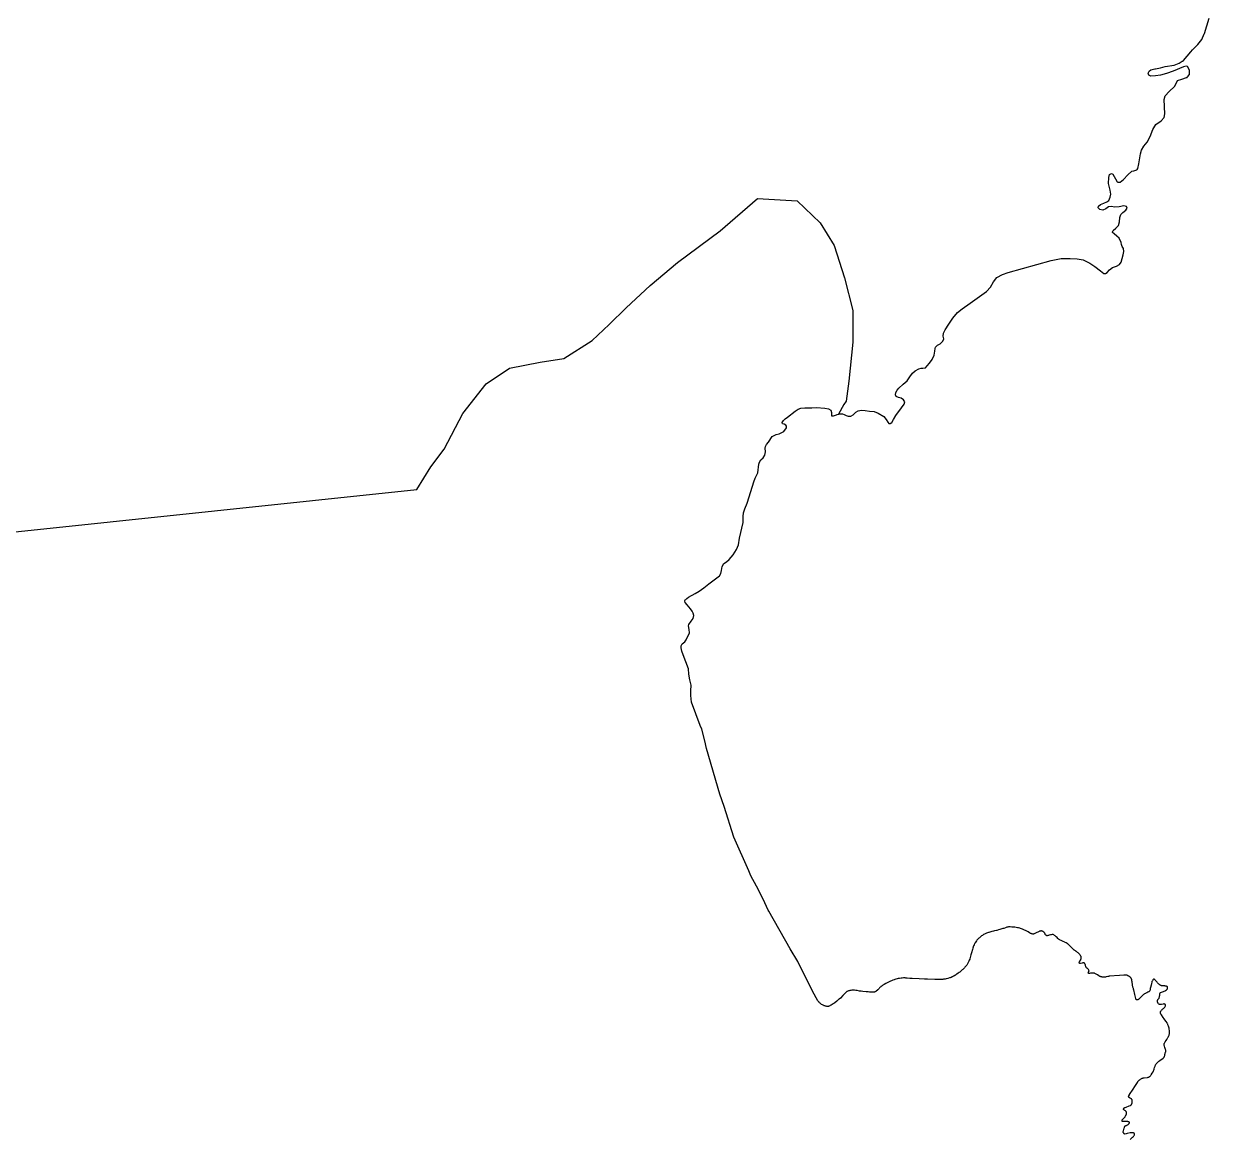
# Model space of a CAD drawing. Header units: millimetres. Extents: x 642261 to 742091, y 6812581 to 6930561.
# Drawn here: x 731480 to 732810, y 6887200 to 6888451 of the extents above; entities that cross this region are included whole.
import ezdxf

# ---------------------------------------------------------------- set-up
doc = ezdxf.new("R2010")
doc.units = ezdxf.units.MM
doc.layers.add('LimiteAreaMunicipio', color=10, linetype='Continuous')
doc.layers.add('LimiteRegional', color=10, linetype='Continuous')

# ---------------------------------------------------------------- blocks, each defined once
blk = doc.blocks.new('compartilhadora_AUTOCAD_OD_1_FMEBLOCK2')
at = {"layer": 'LimiteAreaMunicipio', "color": 7, "linetype": 'Continuous'}
blk.add_lwpolyline([(786.88245, -9294.1155), (2045.79835, -9161.6288), (2061.50405, -9136.0559), (2076.53375, -9116.5524), (2097.64375, -9076.214), (2123.64665, -9043.0942), (2149.79035, -9025.5095), (2184.26585, -9018.7874), (2210.85135, -9014.7001), (2242.50865, -8994.6139), (2261.54905, -8976.4176), (2280.90415, -8957.9207), (2307.69145, -8932.9889), (2338.51685, -8906.9792), (2386.20405, -8871.716), (2427.97875, -8835.47), (2472.68765, -8838.0004), (2498.46385, -8862.6017), (2514.05135, -8888.1778), (2525.54975, -8924.1168), (2535.18425, -8960.8645), (2535.12725, -8996.4486), (2530.64455, -9040.0848), (2527.41735, -9062.7277), (2525.07955, -9066.232), (2519.11115, -9076.9588), (2519.26155, -9076.9898), (2520.04415, -9076.7445), (2522.72815, -9076.7333), (2523.26125, -9076.9263), (2525.28905, -9077.6603), (2527.54115, -9078.4754), (2529.90115, -9079.5133), (2532.85715, -9079.2813), (2535.47015, -9077.7004), (2538.38415, -9075.0704), (2541.10815, -9073.5354), (2544.83215, -9072.7534), (2548.94515, -9073.1194), (2553.77115, -9073.8523), (2558.86815, -9074.3203), (2563.54815, -9076.0834), (2569.66215, -9079.8593), (2572.55915, -9083.0794), (2574.45115, -9086.0624), (2575.50815, -9087.7123), (2576.85015, -9087.7513), (2578.72215, -9086.4073), (2580.61515, -9083.2034), (2583.19215, -9078.8194), (2589.53115, -9070.2013), (2592.59915, -9065.9354), (2593.23415, -9063.1414), (2591.95815, -9061.1073), (2589.33615, -9059.3713), (2586.12315, -9058.4343), (2583.78315, -9057.4864), (2582.95315, -9055.5703), (2583.36415, -9052.7953), (2584.57715, -9050.3223), (2586.50715, -9047.8583), (2591.52515, -9043.3463), (2595.99805, -9039.6583), (2598.95615, -9035.3454), (2601.93415, -9031.1895), (2604.83025, -9028.3784), (2608.88315, -9026.3424), (2611.48715, -9025.6793), (2613.61515, -9025.6384), (2616.60015, -9025.0024), (2618.57215, -9022.8283), (2620.99915, -9019.9664), (2624.15515, -9016.0133), (2626.42515, -9011.0864), (2627.14515, -9006.6334), (2627.33615, -9003.5184), (2627.89115, -9001.9334), (2629.86215, -8999.7824), (2633.10715, -8998.2723), (2636.05315, -8995.3915), (2637.02615, -8992.4864), (2636.51915, -8989.5644), (2636.68815, -8986.4253), (2638.52415, -8982.4544), (2642.58315, -8976.1304), (2647.04915, -8969.4084), (2652.50815, -8963.2924), (2657.83215, -8959.0374), (2666.78015, -8952.5023), (2685.12415, -8939.4374), (2689.38815, -8934.8664), (2692.63915, -8928.6233), (2696.63625, -8923.8254), (2702.85815, -8920.5784), (2709.38405, -8918.3224), (2757.37815, -8904.7503), (2768.79415, -8902.6854), (2778.84215, -8902.7574), (2786.73605, -8902.8494), (2793.23415, -8903.9134), (2800.91015, -8907.8194), (2806.61215, -8911.7463), (2812.97715, -8916.6014), (2814.77915, -8918.0814), (2816.60415, -8919.5393), (2818.24215, -8919.5144), (2820.38915, -8918.1703), (2822.75325, -8915.4364), (2826.21815, -8912.5824), (2830.63315, -8911.0623), (2834.19715, -8909.4433), (2836.02215, -8906.7715), (2838.10725, -8898.6254), (2839.02515, -8894.7304), (2838.61115, -8891.4934), (2836.95415, -8889.0723), (2836.21515, -8886.7744), (2835.85915, -8884.4804), (2833.66415, -8879.8534), (2830.99715, -8877.4214), (2827.97015, -8875.0303), (2826.16915, -8873.4834), (2826.17815, -8872.6083), (2827.18215, -8871.0933), (2830.08115, -8868.7472), (2833.09915, -8865.7284), (2834.28815, -8861.5673), (2834.52115, -8856.6314), (2835.67915, -8853.3453), (2837.94825, -8851.0814), (2841.29715, -8848.5164), (2842.57915, -8846.1744), (2841.81415, -8844.3254), (2838.81515, -8843.5733), (2833.82315, -8844.5483), (2828.97215, -8844.8754), (2824.80215, -8844.4464), (2821.79315, -8844.6594), (2818.96515, -8846.8044), (2815.53715, -8848.3593), (2811.97615, -8847.6903), (2810.27015, -8845.7184), (2810.53715, -8843.8144), (2812.80015, -8842.0663), (2816.72315, -8840.3824), (2820.05915, -8838.9614), (2822.02715, -8837.5253), (2823.63715, -8833.9733), (2824.30215, -8830.6133), (2823.63315, -8826.0274), (2821.91715, -8818.6453), (2822.08315, -8811.6434), (2822.74515, -8808.5524), (2825.09515, -8807.1423), (2826.61115, -8808.1013), (2829.51915, -8813.2524), (2831.36715, -8816.7294), (2832.08015, -8817.1863), (2834.86815, -8816.8134), (2838.44515, -8814.0244), (2843.30815, -8808.6014), (2848.02015, -8804.6584), (2850.27005, -8804.1894), (2853.45415, -8803.1276), (2853.92005, -8802.9723), (2854.69725, -8801.6344), (2855.66205, -8796.3989), (2857.70315, -8785.3244), (2858.78315, -8780.9804), (2861.52615, -8776.4743), (2865.16515, -8772.2924), (2868.46715, -8765.9514), (2871.38315, -8757.9894), (2875.03515, -8752.5054), (2880.96615, -8748.1684), (2884.37615, -8744.3884), (2885.04615, -8740.5343), (2884.09915, -8724.2683), (2885.35615, -8720.1953), (2889.81115, -8715.3474), (2895.79915, -8709.8864), (2897.91115, -8705.6874), (2899.11015, -8702.8254), (2904.19815, -8701.6663), (2909.37065, -8699.7395), (2910.06115, -8699.4822), (2910.44935, -8698.9997), (2912.74715, -8696.1424), (2912.70915, -8691.4274), (2910.28115, -8687.4504), (2908.80615, -8686.7614), (2905.92315, -8687.5394), (2894.37115, -8692.4034), (2886.66115, -8695.1293), (2880.17215, -8697.0153), (2874.39215, -8697.8523), (2869.42415, -8698.2054), (2866.98915, -8697.0343), (2866.34115, -8694.6705), (2867.28415, -8692.6144), (2869.34415, -8691.1094), (2873.62625, -8689.9635), (2874.43415, -8689.7474), (2880.08325, -8688.6843), (2885.32915, -8687.4144), (2895.41015, -8685.7673), (2901.00415, -8683.6254), (2904.50755, -8681.3537), (2904.71665, -8681.2182), (2905.84515, -8680.4864), (2914.00245, -8670.9687), (2916.06475, -8668.5625), (2916.95025, -8667.5293), (2921.94515, -8662.7294), (2926.50115, -8657.0704), (2929.22315, -8650.5404), (2929.29905, -8650.3015), (2934.82915, -8632.9224)], dxfattribs=at)

msp = doc.modelspace()

# ---------------------------------------------------------------- linework, layer by layer
at = {"layer": 'LimiteRegional', "color": 7, "linetype": 'Continuous'}
msp.add_lwpolyline([(732721.3629, 6887199.618), (732724.218, 6887202.273), (732724.496, 6887202.5511), (732725.01, 6887203.1511), (732725.474, 6887203.7921), (732725.757, 6887204.234), (732726.2871, 6887205.1671), (732726.37, 6887205.4696), (732726.3621, 6887205.8161), (732726.307, 6887206.0261), (732726.1561, 6887206.3261), (732726.05, 6887206.4631), (732725.761, 6887206.759), (732725.6111, 6887206.888), (732725.38, 6887207.0551), (732725.017, 6887207.245), (732724.631, 6887207.3511), (732724.429, 6887207.3711), (732723.506, 6887207.375), (732723.0421, 6887207.352), (732722.3481, 6887207.286), (732721.3189, 6887207.117), (732717.8899, 6887206.36), (732717.043, 6887206.2), (732715.344, 6887205.9471), (732715.091, 6887205.953), (732714.966, 6887205.986), (732714.779, 6887206.079), (732714.518, 6887206.299), (732714.3849, 6887206.465), (732714.158, 6887206.8371), (732713.838, 6887207.4151), (732713.714, 6887207.709), (732713.634, 6887208.009), (732713.615, 6887208.1631), (732713.618, 6887208.5511), (732713.6501, 6887208.8121), (732713.771, 6887209.3251), (732714.8331, 6887212.6511), (732714.983, 6887213.2522), (732715.172, 6887214.0581), (732715.3446, 6887214.5101), (732715.5191, 6887214.7752), (732715.6971, 6887214.9481), (732715.831, 6887215.0471), (732716.13, 6887215.2131), (732716.638, 6887215.404), (732717.365, 6887215.6161), (732717.724, 6887215.731), (732718.229, 6887215.949), (732718.455, 6887216.0891), (732719.075, 6887216.5621), (732719.372, 6887216.8132), (732719.8021, 6887217.206), (732720.4029, 6887217.83), (732720.4901, 6887217.9451), (732720.631, 6887218.2311), (732720.6961, 6887218.471), (732720.7111, 6887218.7721), (732720.6116, 6887219.0866), (732720.461, 6887219.2411), (732720.233, 6887219.375), (732719.7669, 6887219.584), (732719.2901, 6887219.724), (732718.967, 6887219.7851), (732718.311, 6887219.844), (732716.5372, 6887219.892), (732715.649, 6887219.898), (732713.471, 6887219.8231), (732713.173, 6887219.84), (732713.0271, 6887219.8671), (732712.813, 6887219.944), (732712.607, 6887220.073), (732712.5071, 6887220.161), (732712.418, 6887220.2651), (732712.3089, 6887220.492), (732712.276, 6887220.7331), (732712.287, 6887220.8952), (732712.359, 6887221.2002), (732712.556, 6887221.724), (732712.683, 6887221.981), (732712.923, 6887222.345), (732713.153, 6887222.6181), (732713.633, 6887223.125), (732714.6161, 6887224.0831), (732715.082, 6887224.593), (732715.676, 6887225.3221), (732715.957, 6887225.6931), (732716.3569, 6887226.27), (732716.729, 6887226.8832), (732716.903, 6887227.209), (732717.025, 6887227.48), (732717.091, 6887227.664), (732717.19, 6887228.0381), (732717.267, 6887228.61), (732717.2819, 6887228.993), (732717.253, 6887229.7481), (732717.1941, 6887230.255), (732717.1411, 6887230.5061), (732717.017, 6887230.876), (732716.8241, 6887231.2311), (732716.696, 6887231.4011), (732716.519, 6887231.586), (732716.3941, 6887231.6921), (732716.133, 6887231.871), (732715.3111, 6887232.301), (732714.9219, 6887232.559), (732714.428, 6887232.983), (732714.2, 6887233.209), (732713.89, 6887233.6066), (732713.8626, 6887233.8241), (732713.982, 6887234.1459), (732714.283, 6887234.6011), (732714.4461, 6887234.8141), (732714.715, 6887235.1021), (732715.027, 6887235.3361), (732715.2042, 6887235.4281), (732715.4681, 6887235.5371), (732716.001, 6887235.7221), (732717.0741, 6887236.0421), (732717.6021, 6887236.227), (732719.512, 6887236.9951), (732720.458, 6887237.407), (732721.866, 6887238.091), (732722.29, 6887238.36), (732722.48, 6887238.5201), (732722.736, 6887238.7951), (732722.959, 6887239.115), (732723.057, 6887239.292), (732723.248, 6887239.7141), (732723.35, 6887239.997), (732723.5, 6887240.5651), (732723.5521, 6887240.8501), (732723.6161, 6887241.4202), (732723.6412, 6887241.991), (732723.623, 6887243.1272), (732723.6, 6887243.9481), (732723.5251, 6887244.355), (732723.421, 6887244.6191), (732723.348, 6887244.748), (732723.209, 6887244.936), (732722.985, 6887245.174), (732722.833, 6887245.3121), (732722.5209, 6887245.5482), (732722.042, 6887245.834), (732721.391, 6887246.1702), (732721.065, 6887246.355), (732720.7111, 6887246.5412), (732720.231, 6887246.785), (732720.002, 6887246.941), (732719.8245, 6887247.1411), (732719.687, 6887247.4511), (732719.659, 6887247.589), (732719.641, 6887247.8761), (732719.672, 6887248.1662), (732719.7789, 6887248.5271), (732719.857, 6887248.6861), (732720.509, 6887249.8041), (732720.85, 6887250.3571), (732724.651, 6887256.384), (732726.563, 6887259.384), (732729.483, 6887263.8611), (732729.9069, 6887264.4461), (732730.2111, 6887264.82), (732730.857, 6887265.5431), (732731.495, 6887266.1661), (732731.9471, 6887266.546), (732732.2591, 6887266.7881), (732732.913, 6887267.2532), (732733.803, 6887267.8401), (732734.2581, 6887268.1101), (732734.9611, 6887268.457), (732735.446, 6887268.636), (732735.6941, 6887268.7049), (732736.075, 6887268.7821), (732737.2781, 6887268.9501), (732740.422, 6887269.3661), (732741.043, 6887269.4771), (732741.452, 6887269.5771), (732742.263, 6887269.834), (732742.4561, 6887269.9101), (732742.826, 6887270.091), (732743.173, 6887270.3101), (732743.3921, 6887270.4771), (732743.8, 6887270.8581), (732744.1041, 6887271.1921), (732744.67, 6887271.8731), (732745.1892, 6887272.574), (732745.515, 6887273.0551), (732746.1341, 6887274.051), (732747.115, 6887275.7532), (732747.563, 6887276.618), (732747.965, 6887277.507), (732748.145, 6887277.962), (732748.2681, 6887278.32), (732748.473, 6887279.047), (732748.829, 6887280.516), (732749.041, 6887281.2401), (732749.332, 6887282.0591), (732749.494, 6887282.462), (732749.7691, 6887283.058), (732749.926, 6887283.3571), (732750.268, 6887283.9331), (732750.643, 6887284.4861), (732750.909, 6887284.844), (732751.475, 6887285.542), (732752.3219, 6887286.4932), (732752.768, 6887286.9391), (732753.24, 6887287.3561), (732753.489, 6887287.5522), (732754.593, 6887288.353), (732756.082, 6887289.389), (732756.822, 6887289.916), (732758.311, 6887291.026), (732759.04, 6887291.6191), (732759.205, 6887291.7721), (732759.4941, 6887292.116), (732759.728, 6887292.5011), (732759.855, 6887292.7741), (732759.926, 6887292.9611), (732760.0349, 6887293.3441), (732760.139, 6887293.9291), (732760.2371, 6887294.7121), (732760.298, 6887295.0991), (732760.4289, 6887295.6281), (732760.545, 6887295.981), (732760.819, 6887296.687), (732761.191, 6887297.628), (732761.345, 6887298.0971), (732761.457, 6887298.5641), (732761.492, 6887298.797), (732761.5111, 6887299.26), (732761.491, 6887299.491), (732761.4181, 6887299.8351), (732761.098, 6887300.864), (732760.404, 6887302.9191), (732759.896, 6887304.4341), (732759.661, 6887305.2571), (732759.581, 6887305.6841), (732759.54, 6887306.1111), (732759.5371, 6887306.3231), (732759.574, 6887306.7401), (732759.616, 6887306.943), (732759.713, 6887307.239), (732759.8951, 6887307.6631), (732760.302, 6887308.4901), (732760.7509, 6887309.296), (732761.712, 6887310.8801), (732762.408, 6887311.9652), (732763.3511, 6887313.3981), (732763.804, 6887314.1361), (732764.042, 6887314.5591), (732764.4679, 6887315.427), (732764.828, 6887316.3199), (732765.032, 6887316.929), (732765.152, 6887317.34), (732765.3571, 6887318.175), (732765.435, 6887318.59), (732765.531, 6887319.4281), (732765.556, 6887320.2721), (732765.537, 6887320.8331), (732765.4319, 6887321.9482), (732765.172, 6887323.644), (732765.012, 6887324.487), (732764.725, 6887325.7461), (732764.374, 6887326.9991), (732764.1709, 6887327.6221), (732763.8571, 6887328.508), (732763.687, 6887328.942), (732763.4021, 6887329.575), (732763.0661, 6887330.182), (732762.875, 6887330.4731), (732761.7541, 6887332.0271), (732760.2311, 6887334.0661), (732759.4769, 6887335.093), (732758.437, 6887336.555), (732756.3981, 6887339.5111), (732755.98, 6887340.2011), (732755.7931, 6887340.577), (732755.558, 6887341.1643), (732755.397, 6887341.761), (732755.351, 6887342.0571), (732755.333, 6887342.4441), (732755.344, 6887342.6331), (732755.388, 6887342.9071), (732755.521, 6887343.2951), (732755.679, 6887343.5941), (732755.799, 6887343.787), (732756.07, 6887344.162), (732756.537, 6887344.7001), (732756.8751, 6887345.0441), (732757.5781, 6887345.7111), (732757.796, 6887345.9011), (732758.25, 6887346.246), (732758.8651, 6887346.6851), (732759.161, 6887346.9182), (732759.575, 6887347.3141), (732759.7101, 6887347.4761), (732759.944, 6887347.8201), (732760.145, 6887348.183), (732760.512, 6887348.9331), (732760.956, 6887349.808), (732761.065, 6887350.111), (732761.101, 6887350.26), (732761.123, 6887350.552), (732761.103, 6887350.693), (732761.028, 6887350.8952), (732760.9065, 6887351.0666), (732760.7111, 6887351.2441), (732760.424, 6887351.409), (732759.7811, 6887351.6521), (732759.455, 6887351.7531), (732759.292, 6887351.78), (732759.052, 6887351.763), (732758.254, 6887351.524), (732756.384, 6887351.0291), (732756.151, 6887350.9881), (732755.6779, 6887350.973), (732755.2, 6887351.0351), (732754.881, 6887351.1081), (732754.248, 6887351.306), (732753.869, 6887351.459), (732753.691, 6887351.5512), (732753.44, 6887351.713), (732753.2131, 6887351.914), (732753.109, 6887352.032), (732752.7951, 6887352.4851), (732752.626, 6887352.7961), (732752.325, 6887353.4491), (732752.117, 6887353.9491), (732752.0311, 6887354.2001), (732751.937, 6887354.5791), (732751.913, 6887354.7789), (732751.928, 6887355.1871), (732752.012, 6887355.599), (732752.097, 6887355.8731), (732752.3111, 6887356.4111), (732752.478, 6887356.722), (732752.611, 6887356.915), (732752.909, 6887357.276), (732753.5451, 6887357.956), (732753.827, 6887358.313), (732754.0489, 6887358.704), (732754.128, 6887358.918), (732754.3541, 6887359.771), (732754.474, 6887360.3451), (732754.643, 6887361.505), (732754.711, 6887362.5071), (732754.785, 6887363.058), (732754.837, 6887363.3302), (732754.94, 6887363.735), (732755.08, 6887364.1361), (732755.167, 6887364.336), (732755.3425, 6887364.575), (732755.536, 6887364.7011), (732757.524, 6887365.435), (732760.674, 6887366.666), (732761.228, 6887366.902), (732761.4949, 6887367.0352), (732761.886, 6887367.265), (732762.268, 6887367.5441), (732762.457, 6887367.707), (732762.635, 6887367.889), (732762.7381, 6887368.0161), (732762.9151, 6887368.285), (732763.117, 6887368.7139), (732763.2191, 6887369.009), (732763.378, 6887369.5981), (732763.459, 6887370.0331), (732763.4711, 6887370.263), (732763.4371, 6887370.5456), (732763.301, 6887370.8616), (732763.139, 6887371.048), (732762.819, 6887371.292), (732762.603, 6887371.423), (732762.167, 6887371.617), (732761.946, 6887371.6871), (732761.5, 6887371.784), (732761.048, 6887371.8431), (732760.438, 6887371.898), (732760.1301, 6887371.9311), (732759.8021, 6887371.9611), (732759.1431, 6887371.981), (732758.264, 6887371.9822), (732757.826, 6887371.9991), (732757.1731, 6887372.0781), (732756.61, 6887372.2091), (732756.334, 6887372.295), (732755.9309, 6887372.4541), (732755.542, 6887372.6571), (732755.353, 6887372.777), (732755.01, 6887373.016), (732754.358, 6887373.514), (732753.742, 6887374.035), (732753.3451, 6887374.3951), (732752.569, 6887375.145), (732752.231, 6887375.491), (732751.583, 6887376.2011), (732750.308, 6887377.646), (732749.6301, 6887378.3611), (732748.917, 6887379.0611), (732748.5421, 6887379.3591), (732748.2951, 6887379.504), (732748.174, 6887379.554), (732747.996, 6887379.595), (732747.782, 6887379.5781), (732747.593, 6887379.4966), (732747.36, 6887379.3271), (732747.223, 6887379.1941), (732746.9591, 6887378.8751), (732746.712, 6887378.51), (732746.289, 6887377.7631), (732746.129, 6887377.441), (732745.861, 6887376.7971), (732745.645, 6887376.1531), (732745.298, 6887374.8421), (732744.8601, 6887372.9061), (732744.317, 6887370.318), (732744.0251, 6887369.0262), (732743.733, 6887367.6562), (732743.53, 6887366.9881), (732743.338, 6887366.5601), (732743.218, 6887366.353), (732743.005, 6887366.0522), (732742.83, 6887365.8581), (732742.706, 6887365.743), (732742.442, 6887365.5411), (732742.019, 6887365.2901), (732741.428, 6887365.0001), (732741.133, 6887364.8511), (732740.233, 6887364.4), (732739.03, 6887363.813), (732738.44, 6887363.494), (732737.5041, 6887362.9441), (732737.045, 6887362.6561), (732736.377, 6887362.195), (732735.744, 6887361.6892), (732735.4451, 6887361.415), (732732.525, 6887358.5181), (732730.883, 6887356.9281), (732730.7631, 6887356.8211), (732730.486, 6887356.6239), (732730.255, 6887356.4951), (732729.8839, 6887356.341), (732729.501, 6887356.249), (732729.3119, 6887356.2301), (732729.0075, 6887356.2466), (732728.78, 6887356.304), (732728.551, 6887356.4251), (732728.4221, 6887356.525), (732728.1789, 6887356.754), (732728.0159, 6887356.9491), (732727.8079, 6887357.2701), (732727.655, 6887357.615), (732727.6021, 6887357.794), (732726.8641, 6887360.9361), (732726.5191, 6887362.511), (732725.475, 6887367.497), (732725.342, 6887368.0501), (732725.021, 6887369.14), (732724.554, 6887370.585), (732724.337, 6887371.3121), (732724.151, 6887372.046), (732724.074, 6887372.417), (732723.9959, 6887372.8742), (732723.8741, 6887373.794), (732723.6959, 6887375.643), (732723.5929, 6887376.566), (732723.4241, 6887377.872), (732723.317, 6887378.5221), (732723.176, 6887379.17), (732723.089, 6887379.493), (732722.925, 6887379.924), (732722.7819, 6887380.19), (732722.673, 6887380.3591), (732722.427, 6887380.6779), (732722.22, 6887380.904), (732721.76, 6887381.326), (732721.2561, 6887381.722), (732720.195, 6887382.4901), (732719.7571, 6887382.825), (732719.174, 6887383.272), (732718.88, 6887383.4811), (732718.431, 6887383.7541), (732718.2009, 6887383.8661), (732717.888, 6887383.9851), (732717.729, 6887384.0291), (732717.485, 6887384.0721), (732717.1071, 6887384.0821), (732714.354, 6887383.895), (732709.5293, 6887383.5694), (732698.024, 6887382.793), (732697.492, 6887382.7361), (732697.14, 6887382.6781), (732696.44, 6887382.5281), (732694.355, 6887381.9941), (732693.657, 6887381.861), (732693.307, 6887381.816), (732692.8, 6887381.775), (732692.461, 6887381.7621), (732691.778, 6887381.766), (732690.75, 6887381.843), (732690.0639, 6887381.938), (732689.608, 6887382.02), (732688.702, 6887382.22), (732688.177, 6887382.3771), (732687.923, 6887382.474), (732687.551, 6887382.647), (732687.13, 6887382.879), (732686.321, 6887383.383), (732684.744, 6887384.446), (732683.921, 6887384.941), (732682.483, 6887385.725), (732681.7429, 6887386.0492), (732681.2349, 6887386.21), (732680.976, 6887386.269), (732680.58, 6887386.326), (732680.229, 6887386.347), (732679.527, 6887386.332), (732678.122, 6887386.2001), (732677.4199, 6887386.1561), (732676.78, 6887386.107), (732675.927, 6887386.027), (732675.5, 6887386.022), (732675.073, 6887386.066), (732674.86, 6887386.1121), (732674.54, 6887386.218), (732674.4335, 6887386.3201), (732674.389, 6887386.4959), (732674.422, 6887386.713), (732674.551, 6887387.141), (732674.628, 6887387.3289), (732674.824, 6887387.703), (732675.101, 6887388.2001), (732675.212, 6887388.4481), (732675.2925, 6887388.76), (732675.299, 6887388.9901), (732675.223, 6887389.3271), (732675.075, 6887389.666), (732674.684, 6887390.3421), (732674.437, 6887390.7251), (732674.306, 6887390.9009), (732674.092, 6887391.153), (732673.92, 6887391.317), (732673.529, 6887391.586), (732673.25, 6887391.742), (732672.879, 6887391.9541), (732672.703, 6887392.072), (732672.458, 6887392.2751), (732672.349, 6887392.3921), (732672.086, 6887392.7591), (732671.94, 6887393.019), (732671.69, 6887393.56), (732671.583, 6887393.8541), (732671.445, 6887394.461), (732671.311, 6887395.2891), (732671.218, 6887395.701), (732671.081, 6887396.106), (732670.9881, 6887396.305), (732670.743, 6887396.7421), (732670.603, 6887396.956), (732670.372, 6887397.2582), (732670.1169, 6887397.5201), (732669.98, 6887397.631), (732669.687, 6887397.8012), (732669.532, 6887397.8561), (732669.287, 6887397.896), (732669.112, 6887397.896), (732668.757, 6887397.86), (732668.402, 6887397.7891), (732667.698, 6887397.607), (732665.882, 6887397.083), (732665.509, 6887397.0141), (732665.319, 6887397.006), (732665.034, 6887397.05), (732664.7986, 6887397.1575), (732664.5685, 6887397.3436), (732664.395, 6887397.584), (732664.3201, 6887397.851), (732664.351, 6887398.1771), (732664.612, 6887398.8941), (732664.771, 6887399.2521), (732665.042, 6887399.779), (732665.945, 6887401.237), (732666.2761, 6887401.929), (732666.407, 6887402.282), (732666.554, 6887402.815), (732666.605, 6887403.134), (732666.619, 6887403.351), (732666.603, 6887403.7901), (732666.574, 6887404.0112), (732666.475, 6887404.455), (732666.326, 6887404.895), (732666.199, 6887405.1851), (732665.887, 6887405.7491), (732665.541, 6887406.269), (732665.306, 6887406.598), (732664.822, 6887407.218), (732664.572, 6887407.5111), (732664.056, 6887408.0691), (732663.516, 6887408.595), (732663.14, 6887408.9331), (732662.3479, 6887409.587), (732661.937, 6887409.8941), (732661.087, 6887410.463), (732660.7455, 6887410.6807), (732659.9411, 6887411.193), (732659.385, 6887411.576), (732658.851, 6887411.9891), (732658.596, 6887412.2111), (732657.574, 6887413.1561), (732655.561, 6887415.0781), (732654.382, 6887416.267), (732652.8221, 6887417.8691), (732652.0109, 6887418.6451), (732651.606, 6887418.9931), (732651.325, 6887419.2091), (732650.74, 6887419.6111), (732649.823, 6887420.1549), (732647.928, 6887421.147), (732647.372, 6887421.4251), (732646.2311, 6887421.9231), (732643.92, 6887422.848), (732642.8, 6887423.366), (732642.502, 6887423.5272), (732641.934, 6887423.886), (732641.399, 6887424.287), (732641.0561, 6887424.574), (732640.397, 6887425.183), (732639.4409, 6887426.154), (732638.582, 6887427.03), (732638.1361, 6887427.4591), (732637.434, 6887428.074), (732636.675, 6887428.641), (732636.2691, 6887428.9012), (732635.6211, 6887429.253), (732635.102, 6887429.4731), (732634.843, 6887429.5521), (732634.454, 6887429.6281), (732634.0639, 6887429.642), (732633.87, 6887429.6231), (732632.7911, 6887429.436), (732632.0721, 6887429.282), (732630.633, 6887428.9401), (732629.891, 6887428.7111), (732628.9171, 6887428.38), (732628.431, 6887428.2691), (732628.199, 6887428.258), (732628.0481, 6887428.279), (732627.7511, 6887428.377), (732627.606, 6887428.451), (732627.322, 6887428.6391), (732627.0461, 6887428.8671), (732626.519, 6887429.3792), (732626.345, 6887429.5911), (732626.252, 6887429.7411), (732626.1111, 6887430.0571), (732626.0051, 6887430.384), (732625.87, 6887430.8182), (732625.788, 6887431.0271), (732625.625, 6887431.321), (732625.518, 6887431.457), (732625.084, 6887431.9121), (732624.86, 6887432.126), (732624.5101, 6887432.4281), (732623.9511, 6887432.833), (732623.3401, 6887433.1771), (732623.0121, 6887433.3241), (732622.583, 6887433.4771), (732622.365, 6887433.5361), (732622.034, 6887433.6031), (732621.5399, 6887433.643), (732621.055, 6887433.6031), (732620.819, 6887433.5491), (732619.8871, 6887433.259), (732619.426, 6887433.0881), (732618.749, 6887432.791), (732616.0839, 6887431.4591), (732614.5371, 6887430.7261), (732613.756, 6887430.3861), (732613.335, 6887430.245), (732613.043, 6887430.1851), (732612.845, 6887430.158), (732612.4421, 6887430.138), (732612.1351, 6887430.148), (732611.517, 6887430.229), (732610.905, 6887430.38), (732610.507, 6887430.515), (732610.248, 6887430.6171), (732609.7521, 6887430.8471), (732609.3261, 6887431.079), (732608.51, 6887431.5861), (732606.92, 6887432.6441), (732606.094, 6887433.1151), (732604.034, 6887434.1471), (732602.9931, 6887434.644), (732601.401, 6887435.3431), (732600.817, 6887435.577), (732599.644, 6887436.0091), (732598.459, 6887436.397), (732597.6601, 6887436.6331), (732596.0351, 6887437.0551), (732595.209, 6887437.2391), (732593.554, 6887437.5411), (732591.896, 6887437.765), (732590.789, 6887437.878), (732588.5721, 6887438.0371), (732586.992, 6887438.11), (732586.198, 6887438.1191), (732585.405, 6887438.0921), (732585.0444, 6887438.0647), (732584.226, 6887437.959), (732583.837, 6887437.884), (732583.258, 6887437.7371), (732581.683, 6887437.24), (732579.613, 6887436.5481), (732578.5741, 6887436.2151), (732575.422, 6887435.2411), (732573.838, 6887434.778), (732571.94, 6887434.288), (732571.4984, 6887434.1845), (732569.395, 6887433.6911), (732568.126, 6887433.3801), (732566.434, 6887432.933), (732563.066, 6887431.9823), (732562.502, 6887431.811), (732561.393, 6887431.424), (732560.302, 6887430.988), (732559.581, 6887430.675), (732558.1449, 6887430.009), (732557.064, 6887429.46), (732556.538, 6887429.168), (732555.765, 6887428.708), (732554.6421, 6887427.967), (732554.097, 6887427.573), (732553.034, 6887426.736), (732552.2611, 6887426.0641), (732551.757, 6887425.5952), (732550.771, 6887424.604), (732549.953, 6887423.7031), (732549.561, 6887423.245), (732548.998, 6887422.5461), (732548.21, 6887421.471), (732547.497, 6887420.3591), (732547.1701, 6887419.7891), (732546.768, 6887419.011), (732546.582, 6887418.6151), (732546.321, 6887418.0121), (732545.9751, 6887417.0831), (732545.8866, 6887416.8136), (732545.109, 6887414.4449), (732544.557, 6887412.6822), (732543.499, 6887409.143), (732542.882, 6887406.9231), (732542.078, 6887403.9581), (732541.647, 6887402.481), (732541.46, 6887401.91), (732541.024, 6887400.794), (732540.52, 6887399.705), (732540.155, 6887398.99), (732539.378, 6887397.575), (732538.507, 6887396.125), (732538.045, 6887395.424), (732537.313, 6887394.401), (732536.528, 6887393.4101), (732536.114, 6887392.9261), (732535.648, 6887392.4091), (732534.692, 6887391.4139), (732533.704, 6887390.459), (732533.029, 6887389.8401), (732531.64, 6887388.625), (732530.319, 6887387.5209), (732529.653, 6887386.984), (732528.642, 6887386.1999), (732527.088, 6887385.073), (732526.018, 6887384.357), (732525.471, 6887384.01), (732524.632, 6887383.504), (732523.827, 6887383.0531), (732523.284, 6887382.77), (732522.187, 6887382.248), (732521.632, 6887382.0061), (732520.509, 6887381.5601), (732519.368, 6887381.159), (732518.597, 6887380.914), (732517.0311, 6887380.4711), (732514.894, 6887379.9461), (732513.823, 6887379.719), (732512.212, 6887379.4422), (732511.132, 6887379.31), (732510.59, 6887379.263), (732509.774, 6887379.2169), (732506.426, 6887379.131), (732504.752, 6887379.1231), (732502.242, 6887379.1701), (732493.99, 6887379.4781), (732490.7849, 6887379.6177), (732484.7361, 6887379.8811), (732476.8659, 6887380.2281), (732476.0642, 6887380.2721), (732474.462, 6887380.4031), (732471.261, 6887380.721), (732469.66, 6887380.8461), (732468.886, 6887380.8811), (732468.37, 6887380.8901), (732467.336, 6887380.878), (732465.7851, 6887380.79), (732464.751, 6887380.6931), (732462.683, 6887380.423), (732461.824, 6887380.279), (732461.257, 6887380.1681), (732460.1331, 6887379.911), (732458.469, 6887379.4491), (732457.368, 6887379.097), (732456.6371, 6887378.846), (732455.174, 6887378.3111), (732453.5701, 6887377.6761), (732452.5171, 6887377.23), (732450.447, 6887376.283), (732449.429, 6887375.7821), (732447.4251, 6887374.726), (732445.461, 6887373.596), (732444.1721, 6887372.802), (732443.3211, 6887372.255), (732441.8944, 6887371.292), (732441.637, 6887371.118), (732441.161, 6887370.744), (732440.869, 6887370.4721), (732440.326, 6887369.884), (732439.817, 6887369.261), (732439.141, 6887368.42), (732438.785, 6887368.0111), (732438.204, 6887367.4341), (732437.885, 6887367.168), (732436.685, 6887366.2491), (732436.065, 6887365.8252), (732435.426, 6887365.459), (732435.1, 6887365.305), (732434.655, 6887365.1381), (732434.429, 6887365.0721), (732434.083, 6887364.999), (732433.553, 6887364.954), (732432.6191, 6887364.956), (732430.75, 6887365.0099), (732428.88, 6887365.1182), (732427.633, 6887365.2121), (732425.145, 6887365.4311), (732421.569, 6887365.765), (732419.783, 6887365.948), (732419.105, 6887366.0291), (732417.752, 6887366.2311), (732415.0561, 6887366.6951), (732413.706, 6887366.901), (732412.366, 6887367.0431), (732411.692, 6887367.084), (732410.678, 6887367.109), (732409.662, 6887367.0891), (732409.1541, 6887367.0621), (732408.14, 6887366.974), (732407.634, 6887366.912), (732406.878, 6887366.798), (732406.223, 6887366.6621), (732405.899, 6887366.5771), (732405.42, 6887366.4271), (732404.719, 6887366.152), (732404.042, 6887365.8171), (732403.715, 6887365.6271), (732403.087, 6887365.204), (732402.786, 6887364.9701), (732402.355, 6887364.5911), (732401.982, 6887364.223), (732401.283, 6887363.4631), (732399.953, 6887361.922), (732399.251, 6887361.185), (732396.387, 6887358.4212), (732394.921, 6887357.069), (732394.397, 6887356.605), (732393.33, 6887355.706), (732392.243, 6887354.832), (732390.027, 6887353.1111), (732388.861, 6887352.248), (732388.265, 6887351.836), (732387.356, 6887351.246), (732385.958, 6887350.424), (732385.003, 6887349.921), (732384.518, 6887349.6831), (732383.782, 6887349.3439), (732383.285, 6887349.162), (732382.941, 6887349.075), (732382.708, 6887349.0309), (732382.232, 6887348.977), (732381.871, 6887348.9621), (732381.1401, 6887348.996), (732380.411, 6887349.102), (732379.932, 6887349.207), (732379.617, 6887349.29), (732379.007, 6887349.483), (732378.163, 6887349.7989), (732377.75, 6887349.9731), (732377.141, 6887350.255), (732376.25, 6887350.733), (732375.387, 6887351.291), (732374.965, 6887351.6019), (732373.721, 6887352.5821), (732373.13, 6887353.0861), (732372.573, 6887353.613), (732372.31, 6887353.888), (732371.819, 6887354.4659), (732371.594, 6887354.7721), (732371.285, 6887355.256), (732364.937, 6887366.278), (732348.527, 6887399.2351), (732340.018, 6887413.431), (732316.215, 6887455.665), (732315.57, 6887456.809), (732309.72, 6887469.1741), (732302.468, 6887483.979), (732296.0721, 6887495.365), (732293.5996, 6887500.9832), (732276.898, 6887538.9353), (732266.1991, 6887573.2391), (732261.168, 6887586.9361), (732246.235, 6887638.2381), (732244.411, 6887646.913), (732240.8681, 6887659.734), (732239.016, 6887664.0171), (732229.3921, 6887690.2731), (732228.581, 6887697.675), (732228.8179, 6887702.9131), (732228.8872, 6887709.094), (732227.436, 6887715.2511), (732226.48, 6887721.6701), (732226.097, 6887727.365), (732220.0448, 6887743.2934), (732218.568, 6887747.18), (732217.764, 6887751.1781), (732217.856, 6887753.461), (732218.152, 6887754.243), (732218.886, 6887755.7091), (732220.4991, 6887756.7049), (732222.079, 6887757.6802), (732223.533, 6887759.922), (732224.501, 6887762.6411), (732226.049, 6887765.3071), (732227.106, 6887767.958), (732226.8552, 6887771.5231), (732226.096, 6887775.587), (732226.25, 6887777.4221), (732229.0601, 6887781.1231), (732231.237, 6887784.095), (732232.078, 6887787.4651), (732231.438, 6887790.139), (732230.008, 6887792.1071), (732228.319, 6887794.8852), (732224.6631, 6887799.4371), (732222.4141, 6887802.043), (732222.0851, 6887803.5327), (732222.052, 6887803.6831), (732222.1005, 6887803.9854), (732222.2415, 6887804.8633), (732222.9201, 6887805.441), (732223.981, 6887806.456), (732225.849, 6887807.7301), (732233.555, 6887811.88), (732237.962, 6887814.486), (732243.275, 6887818.333), (732248.975, 6887822.7131), (732260.8721, 6887831.7841), (732262.332, 6887834.4981), (732262.905, 6887837.85), (732263.938, 6887842.4061), (732265.85, 6887845.5171), (732268.822, 6887847.5831), (732271.6201, 6887850.1001), (732276.0131, 6887855.418), (732279.876, 6887861.2361), (732282.079, 6887866.5381), (732283.2361, 6887874.228), (732287.427, 6887891.5341), (732287.481, 6887894.4451), (732287.3, 6887898.3001), (732287.702, 6887902.3271), (732289.3171, 6887906.943), (732291.821, 6887913.2271), (732297.865, 6887932.4801), (732299.46, 6887937.254), (732300.7351, 6887941.471), (732302.398, 6887944.3841), (732303.6161, 6887947.4371), (732305.039, 6887956.939), (732305.554, 6887959.083), (732307.238, 6887961.8171), (732309.6791, 6887964.228), (732311.656, 6887967.271), (732312.366, 6887970.8691), (732312.188, 6887975.038), (732312.5441, 6887976.893), (732313.6621, 6887978.939), (732315.7921, 6887981.6681), (732319.798, 6887988.2251), (732324.269, 6887990.319), (732327.877, 6887991.1031), (732332.9131, 6887993.7951), (732335.906, 6887997.5881), (732336.0861, 6887999.7581), (732335.383, 6888000.8651), (732333.493, 6888001.7851), (732331.577, 6888002.414), (732331.2551, 6888003.6281), (732332.511, 6888006.009), (732334.388, 6888007.979), (732337.024, 6888009.8951), (732345.703, 6888016.4851), (732348.938, 6888018.5221), (732352.003, 6888019.9911), (732356.5691, 6888020.337), (732360.7271, 6888020.2621), (732364.3941, 6888020.216), (732369.676, 6888020.688), (732378.859, 6888019.8331), (732382.99, 6888019.176), (732385.544, 6888017.507), (732386.298, 6888014.876), (732386.291, 6888012.142), (732386.5931, 6888011.1521), (732388.3371, 6888011.0851), (732388.5117, 6888011.1487), (732392.0201, 6888012.4281), (732392.8858, 6888012.6996), (732394.6044, 6888013.2386), (732395.387, 6888013.4839), (732398.071, 6888013.4951), (732398.6041, 6888013.3021), (732400.6319, 6888012.5681), (732402.884, 6888011.753), (732405.244, 6888010.7151), (732408.2, 6888010.9471), (732410.813, 6888012.528), (732413.727, 6888015.158), (732416.451, 6888016.693), (732420.175, 6888017.475), (732424.288, 6888017.109), (732429.114, 6888016.3761), (732434.211, 6888015.9081), (732438.891, 6888014.145), (732445.005, 6888010.3691), (732447.902, 6888007.149), (732449.794, 6888004.166), (732450.851, 6888002.5161), (732452.193, 6888002.4771), (732454.065, 6888003.8211), (732455.958, 6888007.025), (732458.535, 6888011.409), (732464.874, 6888020.0271), (732467.942, 6888024.293), (732468.577, 6888027.087), (732467.301, 6888029.1211), (732464.679, 6888030.8571), (732461.466, 6888031.7941), (732459.126, 6888032.742), (732458.296, 6888034.6581), (732458.707, 6888037.4331), (732459.92, 6888039.9061), (732461.85, 6888042.3701), (732466.868, 6888046.8821), (732471.3409, 6888050.5701), (732474.299, 6888054.883), (732477.277, 6888059.0389), (732480.1731, 6888061.85), (732484.226, 6888063.886), (732486.83, 6888064.5491), (732488.958, 6888064.59), (732491.943, 6888065.226), (732493.915, 6888067.4001), (732496.342, 6888070.262), (732499.498, 6888074.2151), (732501.768, 6888079.142), (732502.488, 6888083.595), (732502.679, 6888086.71), (732503.234, 6888088.295), (732505.205, 6888090.446), (732508.45, 6888091.9561), (732511.396, 6888094.8369), (732512.369, 6888097.742), (732511.862, 6888100.664), (732512.031, 6888103.8031), (732513.867, 6888107.774), (732517.926, 6888114.098), (732522.392, 6888120.82), (732527.851, 6888126.936), (732533.175, 6888131.191), (732542.123, 6888137.7261), (732560.467, 6888150.791), (732564.731, 6888155.362), (732567.982, 6888161.6051), (732571.9791, 6888166.403), (732578.201, 6888169.65), (732584.7269, 6888171.906), (732632.721, 6888185.4781), (732644.137, 6888187.543), (732654.185, 6888187.471), (732662.0789, 6888187.379), (732668.577, 6888186.315), (732676.253, 6888182.409), (732681.955, 6888178.4821), (732688.32, 6888173.627), (732690.122, 6888172.147), (732691.947, 6888170.6891), (732693.585, 6888170.714), (732695.732, 6888172.0581), (732698.0961, 6888174.792), (732701.561, 6888177.646), (732705.976, 6888179.1661), (732709.54, 6888180.7851), (732711.365, 6888183.4569), (732713.4501, 6888191.603), (732714.368, 6888195.498), (732713.954, 6888198.735), (732712.297, 6888201.1561), (732711.558, 6888203.454), (732711.202, 6888205.748), (732709.007, 6888210.375), (732706.34, 6888212.807), (732703.313, 6888215.1981), (732701.512, 6888216.745), (732701.521, 6888217.6201), (732702.525, 6888219.1351), (732705.424, 6888221.4812), (732708.442, 6888224.5), (732709.631, 6888228.6611), (732709.864, 6888233.597), (732711.022, 6888236.8831), (732713.2911, 6888239.147), (732716.64, 6888241.712), (732717.922, 6888244.054), (732717.157, 6888245.903), (732714.158, 6888246.6551), (732709.166, 6888245.6801), (732704.315, 6888245.353), (732700.145, 6888245.782), (732697.136, 6888245.569), (732694.308, 6888243.424), (732690.88, 6888241.8691), (732687.319, 6888242.5381), (732685.613, 6888244.51), (732685.88, 6888246.414), (732688.143, 6888248.1621), (732692.066, 6888249.846), (732695.402, 6888251.267), (732697.37, 6888252.7031), (732698.98, 6888256.2551), (732699.645, 6888259.6151), (732698.976, 6888264.201), (732697.26, 6888271.5831), (732697.426, 6888278.585), (732698.088, 6888281.676), (732700.438, 6888283.0861), (732701.954, 6888282.1271), (732704.862, 6888276.976), (732706.71, 6888273.499), (732707.423, 6888273.0421), (732710.211, 6888273.415), (732713.788, 6888276.204), (732718.651, 6888281.627), (732723.363, 6888285.57), (732725.6129, 6888286.039), (732728.797, 6888287.1008), (732729.2629, 6888287.2561), (732730.0401, 6888288.594), (732731.0049, 6888293.8295), (732733.046, 6888304.904), (732734.126, 6888309.248), (732736.869, 6888313.7541), (732740.508, 6888317.936), (732743.81, 6888324.277), (732746.726, 6888332.239), (732750.378, 6888337.723), (732756.309, 6888342.06), (732759.719, 6888345.84), (732760.389, 6888349.6941), (732759.442, 6888365.9601), (732760.699, 6888370.0331), (732765.154, 6888374.881), (732771.142, 6888380.342), (732773.254, 6888384.541), (732774.453, 6888387.403), (732779.541, 6888388.5621), (732784.7135, 6888390.4889), (732785.404, 6888390.7462), (732785.7922, 6888391.2287), (732788.09, 6888394.086), (732788.052, 6888398.801), (732785.624, 6888402.778), (732784.149, 6888403.467), (732781.266, 6888402.689), (732769.714, 6888397.825), (732762.004, 6888395.0991), (732755.515, 6888393.2131), (732749.735, 6888392.3761), (732744.767, 6888392.023), (732742.332, 6888393.1941), (732741.684, 6888395.5579), (732742.627, 6888397.614), (732744.687, 6888399.119), (732748.9691, 6888400.2649), (732749.777, 6888400.481), (732755.4261, 6888401.5441), (732760.672, 6888402.814), (732770.753, 6888404.4611), (732776.347, 6888406.603), (732779.8504, 6888408.8747), (732780.0595, 6888409.0102), (732781.188, 6888409.742), (732789.3453, 6888419.2597), (732791.4076, 6888421.6659), (732792.2931, 6888422.6991), (732797.288, 6888427.499), (732801.844, 6888433.158), (732804.566, 6888439.688), (732804.6419, 6888439.9269), (732810.172, 6888457.306)], dxfattribs=at)

# ---------------------------------------------------------------- block references
at = {"layer": 'LimiteAreaMunicipio', "color": 7, "linetype": 'Continuous'}
msp.add_blockref('compartilhadora_AUTOCAD_OD_1_FMEBLOCK2', (729875.3428, 6897090.2284), dxfattribs=at)

doc.saveas('drawing.dxf')
